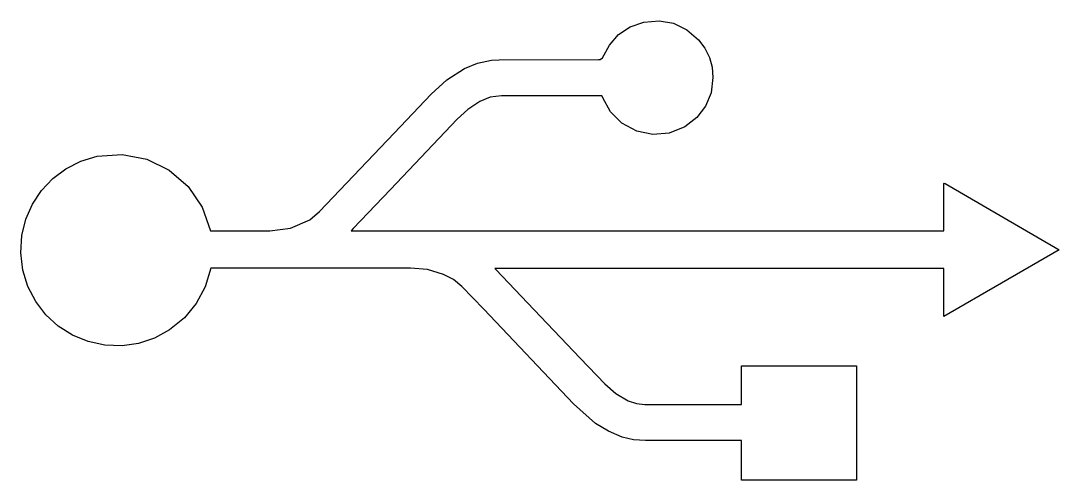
# Model space of a CAD drawing. Extents: x 0 to 72.5, y 0 to 32.1.
import ezdxf

# ---------------------------------------------------------------- set-up
doc = ezdxf.new("R2010")
doc.units = 0
doc.layers.add('USB', color=7, linetype='CONTINUOUS')

msp = doc.modelspace()

# ---------------------------------------------------------------- linework, layer by layer
at = {"layer": 'USB', "color": 7}
msp.add_lwpolyline([(13.267105, 14.826988), (12.862375, 13.525806), (12.247533, 12.373286), (11.4199, 11.370851), (10.376797, 10.519923), (9.327438, 9.94085), (8.226088, 9.570864), (7.074996, 9.408971), (5.876412, 9.454182), (4.697867, 9.706196), (3.605299, 10.157103), (2.619202, 10.786554), (1.760067, 11.574201), (1.048388, 12.499696), (0.504658, 13.54269), (0.149369, 14.682836), (0.003014, 15.899786), (0.075246, 17.101667), (0.353129, 18.240384), (0.818511, 19.296161), (1.453239, 20.249227), (2.23916, 21.079807), (3.15812, 21.768128), (4.191967, 22.294416), (5.322549, 22.638898), (7.068403, 22.774629), (8.789649, 22.44099), (10.357968, 21.679475), (11.674665, 20.537755), (12.666632, 19.091895), (13.243467, 17.433311), (13.392692, 17.426247), (17.380847, 17.431194), (18.825339, 17.627959), (20.168497, 18.21048), (20.843359, 18.778098), (26.051065, 24.265205), (28.629517, 26.980888), (29.727141, 27.974486), (30.974784, 28.772292), (31.88182, 29.152455), (32.84098, 29.361432), (33.376142, 29.386832), (40.315282, 29.389213), (40.436284, 29.389213), (40.603855, 29.50563), (41.080667, 30.411414), (41.716692, 31.136124), (42.514113, 31.669739), (43.475114, 32.002238), (44.556399, 32.105629), (45.55606, 31.928728), (46.469335, 31.479108), (47.291461, 30.764342), (47.739941, 30.182083), (48.058313, 29.547171), (48.245847, 28.862914), (48.301817, 28.132619), (48.164194, 27.071795), (47.788441, 26.143923), (47.177076, 25.353502), (46.332614, 24.70503), (45.246631, 24.255569), (44.107732, 24.151787), (42.985369, 24.385744), (41.948997, 24.949505), (41.151895, 25.736773), (40.613026, 26.71798), (40.571399, 26.831928), (40.53859, 26.866853), (40.371022, 26.866853), (33.539126, 26.87143), (32.759752, 26.770668), (32.03594, 26.478084), (31.194874, 25.918754), (30.458317, 25.235601), (25.795301, 20.323524), (23.202739, 17.598668), (23.053866, 17.435684), (64.399419, 17.435684), (64.399419, 20.747209), (64.427642, 20.760624), (64.441401, 20.765572), (64.510899, 20.732763), (72.46004, 16.113845), (64.413178, 11.448005), (64.4086, 13.142397), (64.4086, 14.817738), (33.087932, 14.817738), (33.17154, 14.710495), (35.34959, 12.41638), (39.030825, 8.53512), (40.748148, 6.750063), (41.513633, 6.085783), (42.391034, 5.574961), (42.957155, 5.380228), (43.554497, 5.314611), (50.111927, 5.316728), (50.284084, 5.316728), (50.284084, 6.221955), (50.284084, 7.110955), (50.284084, 8.004543), (58.307309, 8.00912), (58.307309, 0.025053), (50.288669, 0.020476), (50.288669, 2.794368), (50.074534, 2.794368), (43.591538, 2.791987), (42.764097, 2.848564), (41.95359, 3.033993), (40.999503, 3.440482), (40.115265, 3.988258), (38.565513, 5.363385), (32.310763, 11.960328), (30.78888, 13.552062), (30.187967, 14.033648), (29.499475, 14.389558), (28.372263, 14.726459), (27.195838, 14.82947), (13.420217, 14.827089), (13.267113, 14.827089)], dxfattribs=at)

doc.saveas('drawing.dxf')
